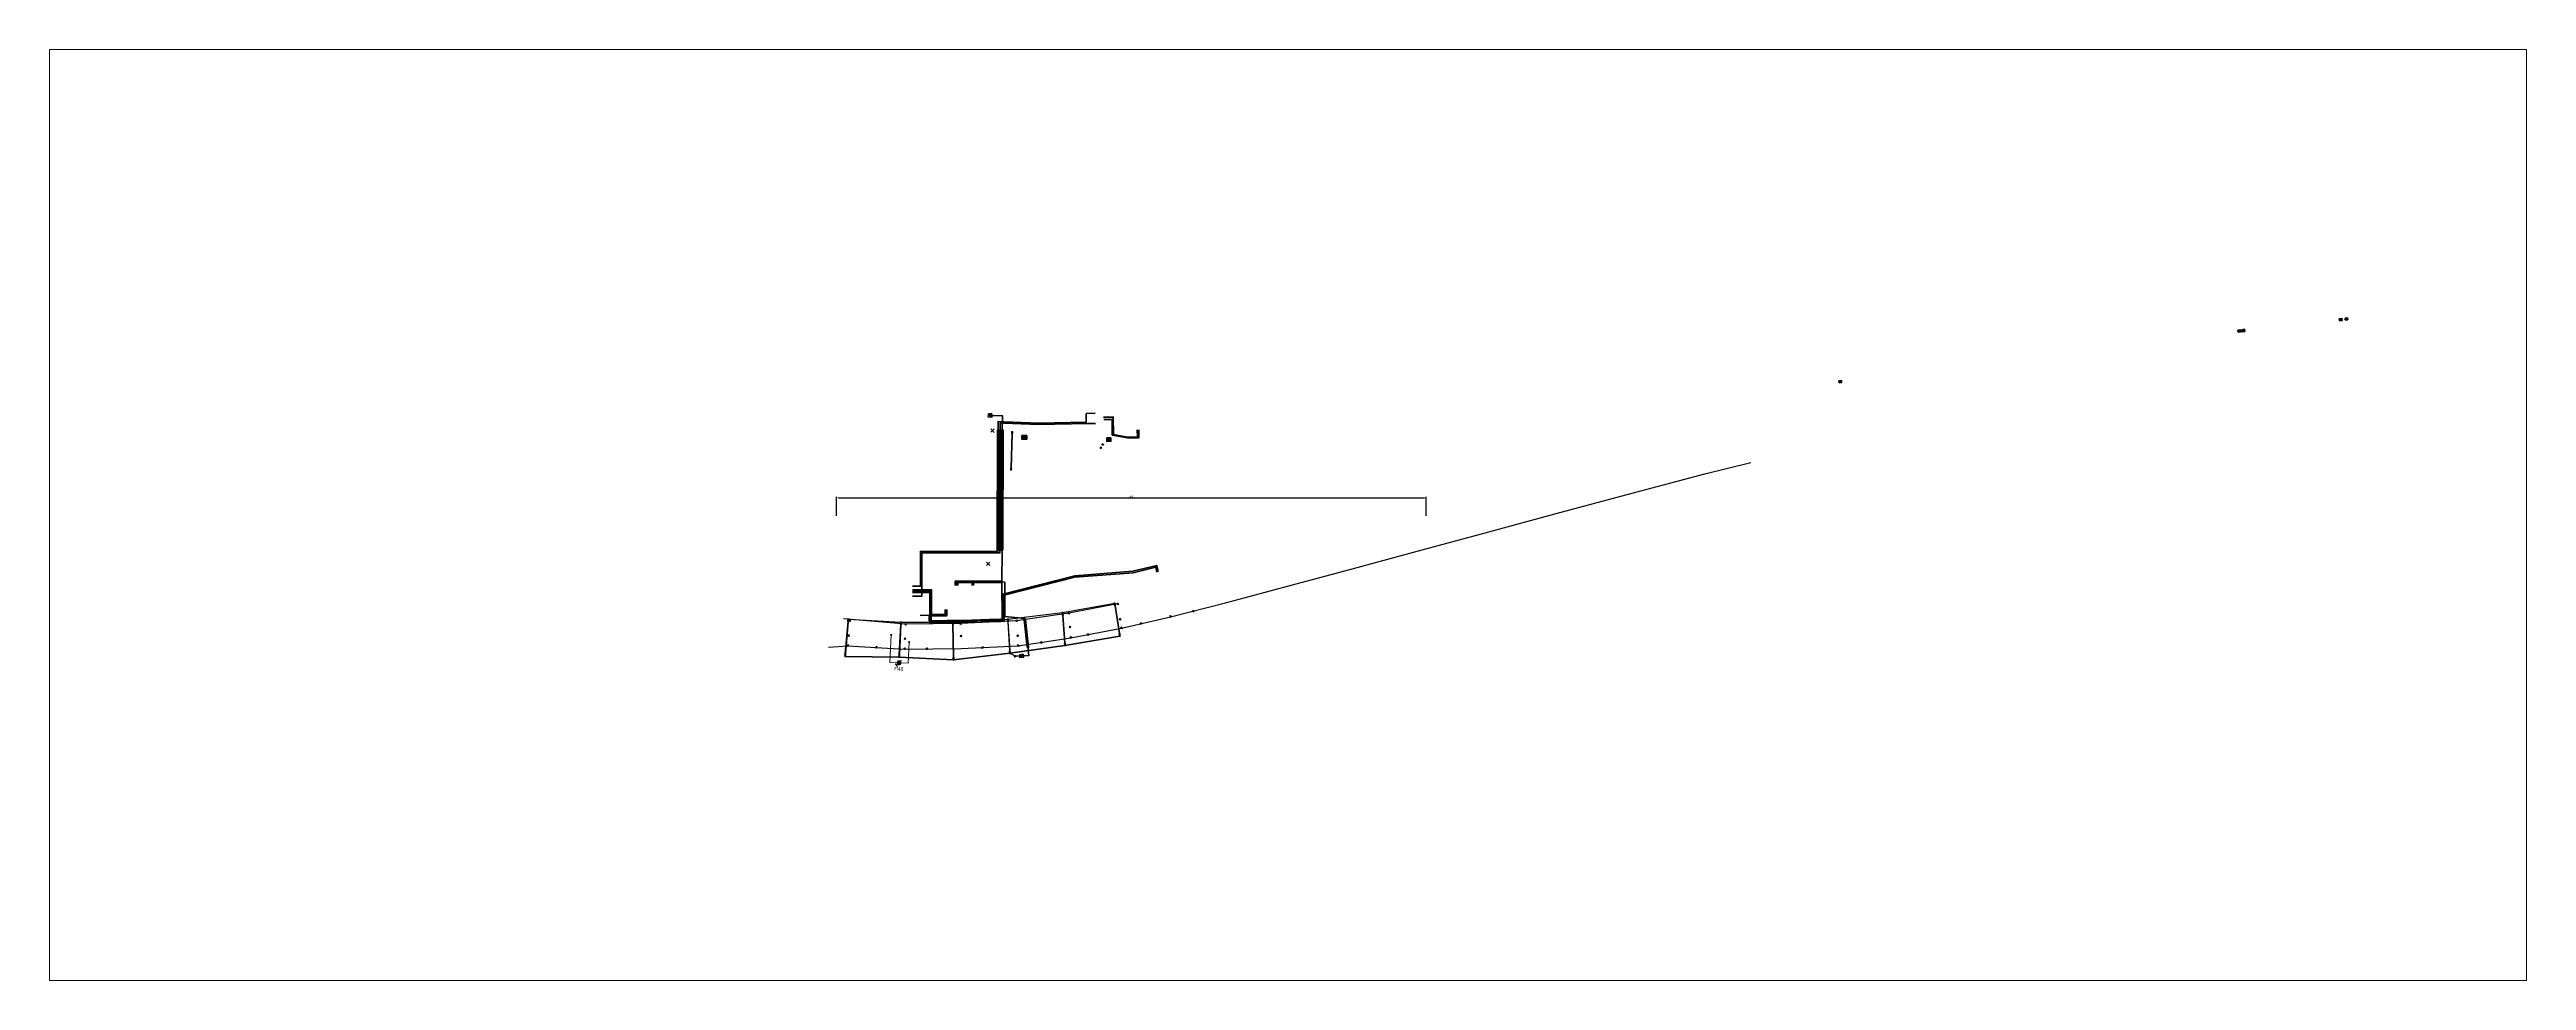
# Paper-space layout 'ОБЩИЙ' of a CAD drawing. Header units: metres. Extents: x -1141 to 2391, y -372 to 957.
# The model-space entities are those that its viewports show. They can reach past a viewport. Long polylines and large blocks are cut down to what shows.
import ezdxf
from ezdxf.lldxf.tags import DXFTag

# ---------------------------------------------------------------- set-up
doc = ezdxf.new("R2010")
doc.units = ezdxf.units.M
doc.header["$PDMODE"] = 32
doc.header["$PDSIZE"] = 0.4
for name, pattern in [('$AUDIT_BAD_LTYPE1', [0]), ('CONTINOUS', [0]), ('Cплошная', [0])]:
    doc.linetypes.add(name, pattern=pattern)
for name, color, linetype in [('32_Пикеты', 252, 'Continuous'), ('РАМКА', 7, 'Continuous'), ('С-ПС_блок', 7, 'Continuous')]:
    doc.layers.add(name, color=color, linetype=linetype)
for name, color, linetype, lineweight in [('_ПР_КС_Демонтаж', 1, 'Continuous', 30), ('_ПР_КС_Номер разъединителя', 1, 'Continuous', 13), ('_ПР_КС_Разъединитель', 1, 'Continuous', 15), ('МГТ_Консоль опоры КС', 1, 'Continuous', 40), ('МГТ_КС_ВЛ-10(6) кВ_ПР', 5, 'ВЛ ДПР', 40), ('МГТ_КС_Опора КС металл.', 7, 'Continuous', 15), ('МГТ_КС_Опора КС металл.ПР', 1, 'Continuous', 15), ('МГТ_КС_Ригель жп ПР', 1, 'Continuous', 20), ('МГТ_НВК_В1_СЕТЬ', 160, 'B1', 60), ('МГТ_НВК_В2_Сеть', 150, '$AUDIT_BAD_LTYPE1', 40), ('МГТ_ШУЭС', 250, 'Continuous', 5), ('МГТ_ЭС', 1, 'WK', 80), ('МГТ_ЭС_ВЛ-04 кВ', 7, 'Continuous', 30), ('МГТ_ЭС_ВЛ-10(6) кВ', 7, 'ВЛ ДПР', 30), ('МГТ_ЭС_ВЛ-10(6) кВ_ПР', 1, 'ЖДК_ВЛ2', 30), ('МГТ_ЭС_КЛ-04 кВ', 1, '2ПRКабельная_линия', 40), ('МГТ_ЭС_КЛ_10 кВ', 1, '2ПRКабельная_линия', 40), ('МГТ_ЭС_Опора ВЛ ж.б.', 1, 'Continuous', 15), ('МГТ_ЭС_Тр-ые подстанции', 7, 'Continuous', 40), ('МГТ_ЭС_Трансформаторная подстанция', 5, 'Continuous', 30)]:
    doc.layers.add(name, color=color, linetype=linetype, lineweight=lineweight)
doc.layers.get('МГТ_НВК_В1_СЕТЬ').off()
doc.styles.add('1409_тхт0', font='calibri.ttf', dxfattribs={"width": 0.8, "oblique": 7})
doc.styles.add('ROMANS', font='ROMANS.shx', dxfattribs={"width": 0.6, "height": 4})
doc.styles.get("Standard").update_dxf_attribs({"font": 'arial.ttf'})
doc.styles.add('Р-131', font='P131.ttf')
doc.styles.add('ТипЛин', font='')
doc.styles.add('ЭС_', font='simplex.shx', dxfattribs={"width": 0.5, "oblique": 15})
doc.styles.get('ТипЛин').set_extended_font_data('GOST type B')
doc.linetypes.add('2ПRКабельная_линия', pattern='A,2,-1,["WК",ROMANS,S=0.1,R=0,X=-0.8,Y=-0.2],-0.25', length=3.25)
doc.linetypes.add('B1', pattern='A,16.258147,-2.141853,["В1",1409_тхт0,S=3,R=0,X=0,Y=-1.5],-6.426757,15.173243', length=40)
doc.linetypes.add('WK', pattern='A,50,-2,[" WK ",Standard,S=4,R=0,X=4,Y=-2],-25', length=77)
doc.linetypes.add('ВЛ ДПР', pattern='A,20,-2,["WL",ТипЛин,S=2,R=0,X=-1.2,Y=-1],-3,10', length=35)
doc.linetypes.add('ЖДК_ВЛ2', pattern='A,15.3,-2.35,["WL",Standard,S=1,R=0,X=-1.2,Y=-0.5],-2.35', length=20)
tags = doc.linetypes.add('КС_ВЛ-0.4 по КС', pattern='A,1.2,-0.2,["WL-0.4",ЭС_,S=0.1,R=0,X=-0.1,Y=-0.05],-0.5', length=1.9).pattern_tags.tags
tags[6] = DXFTag(74, 10)
doc.linetypes.add('ферма', pattern='A,1e-07,-0.5,[131,ltypeshp.shx,S=0.5,R=0,X=-0.5,Y=0],-1,[131,ltypeshp.shx,S=0.5,R=180,X=0.5,Y=0],-1e-07,[130,ltypeshp.shx,S=1.5,R=90,X=-0.5,Y=0.5],-1e-07,[130,ltypeshp.shx,S=1.5,R=90,X=-0.5,Y=-0.5],-0.5', length=2)
doc.dimstyles.new('ISO-25', dxfattribs={"dimtxt": 2.5, "dimasz": 2.5, "dimexe": 1.25, "dimexo": 0.625, "dimtad": 1, "dimtxsty": 'Standard', "dimcen": 2.5, "dimadec": 0, "dimazin": 0, "dimtfac": 1, "dimtmove": 0, "dimatfit": 3, "dimfxl": 1, "dimarcsym": 0})

# ---------------------------------------------------------------- blocks, each defined once
blk = doc.blocks.new('*D288')
at = {"layer": '32_Пикеты', "color": 0, "linetype": 'Continuous', "lineweight": -2, "transparency": 16777216}
for p, q in [((-18.9, 291.3), (-18.9, 318.4)), ((822.1, 291.3), (822.1, 318.4)), ((-16.4, 317.1), (819.6, 317.1))]:
    blk.add_line(p, q, dxfattribs=at)
at = {"layer": '32_Пикеты', "color": 0, "linetype": 'Continuous', "transparency": 16777216}
for points in [[(-16.4, 317.6), (-16.4, 316.7), (-18.9, 317.1)], [(819.6, 317.6), (819.6, 316.7), (822.1, 317.1)]]:
    blk.add_solid(points, dxfattribs=at)
at = {"layer": 'Defpoints', "color": 0, "linetype": 'Continuous', "transparency": 16777216}
for p in [(-18.9, 290.7), (822.1, 317.1), (822.1, 290.7)]:
    blk.add_point(p, dxfattribs=at)
at = {"layer": '32_Пикеты', "color": 0, "linetype": 'Continuous', "transparency": 16777216, "insert": (401.6, 319), "char_height": 2.5, "attachment_point": 5}
blk.add_mtext('841', dxfattribs=at)
blk = doc.blocks.new('ПГ')
at = {"layer": 'МГТ_НВК_В2_Сеть'}
h = blk.add_hatch(dxfattribs=at)
h.set_pattern_fill('ANGLE', color=256)
h.set_pattern_definition([(0, (0, 0), (0, 6.985), [5.08, -1.905]), (90, (0, 0), (-6.985, 4e-16), [5.08, -1.905])])
h.paths.add_polyline_path([(3316681.6, 259090.5), (3316681.6, 259089, 0.032667), (3316681.7, 259089, 0.936732)])
blk = doc.blocks.new('опора_1')
at = {"layer": 'МГТ_КС_Опора КС металл.'}
for points in [[(3529.7, -11586.6), (3529.7, -11587.1), (3530.2, -11587.1), (3530.2, -11586.6), (3529.7, -11586.6)], [(3529.7, -11586.6), (3530.2, -11587.1)], [(3529.7, -11587.1), (3530.2, -11586.6)]]:
    blk.add_lwpolyline(points, dxfattribs=at)
blk = doc.blocks.new('Трансформаторная подстанция')
at = {"linetype": 'Continuous'}
h = blk.add_hatch(color=256, dxfattribs=at)
h.dxf.hatch_style = 1
h.paths.add_polyline_path([(168175.4, -2359915.7), (168172.3, -2359911.1), (168170.5, -2359916.3)])
blk.add_lwpolyline([(168175.4, -2359915.7), (168170.5, -2359916.3), (168169.9, -2359911.4), (168174.8, -2359910.8)], close=True, dxfattribs=at)
blk.add_lwpolyline([(168175.4, -2359915.7), (168172.3, -2359911.1), (168170.5, -2359916.3), (168175.4, -2359915.7)], dxfattribs=at)
blk = doc.blocks.new('*U294')
at = {"color": 0, "lineweight": -2}
for p, q in [((-0.2, 15.2), (-1.1, -27.9)), ((0.8, 15.2), (-0.1, -27.9))]:
    blk.add_line(p, q, dxfattribs=at)
at = {"color": 7, "lineweight": -2, "ltscale": 5, "true_color": 0xffffff, "const_width": 1.7}
for points in [[(0.3, 15.2), (0.4, 17.7)], [(-0.6, -30.4), (-0.6, -27.9)]]:
    blk.add_lwpolyline(points, dxfattribs=at)
at = {"color": 0, "lineweight": -2}
for points in [[(-0.5, 15.2), (1.2, 15.2), (1.2, 17.7), (-0.5, 17.7)], [(-1.5, -30.4), (0.2, -30.4), (0.3, -27.9), (-1.4, -27.9)]]:
    blk.add_lwpolyline(points, close=True, dxfattribs=at)
blk = doc.blocks.new('*U295')
at = {"color": 0, "lineweight": -2}
for p, q in [((0.4, 15.2), (-2.3, -31.1)), ((1.4, 15.1), (-1.3, -31.2))]:
    blk.add_line(p, q, dxfattribs=at)
at = {"color": 7, "lineweight": -2, "ltscale": 5, "true_color": 0xffffff, "const_width": 1.7}
for points in [[(0.9, 15.2), (1, 17.6)], [(-1.9, -33.6), (-1.8, -31.1)]]:
    blk.add_lwpolyline(points, dxfattribs=at)
at = {"color": 0, "lineweight": -2}
for points in [[(0, 15.2), (1.7, 15.1), (1.9, 17.6), (0.2, 17.7)], [(-2.8, -33.6), (-1.1, -33.7), (-0.9, -31.2), (-2.6, -31.1)]]:
    blk.add_lwpolyline(points, close=True, dxfattribs=at)
blk = doc.blocks.new('*U296')
at = {"color": 0, "lineweight": -2}
for p, q in [((-1.1, 15.1), (0.7, -31.5)), ((-0.1, 15.2), (1.7, -31.4))]:
    blk.add_line(p, q, dxfattribs=at)
at = {"color": 7, "lineweight": -2, "ltscale": 5, "true_color": 0xffffff, "const_width": 1.7}
for points in [[(-0.6, 15.2), (-0.7, 17.7)], [(1.3, -33.9), (1.2, -31.4)]]:
    blk.add_lwpolyline(points, dxfattribs=at)
at = {"color": 0, "lineweight": -2}
for points in [[(-1.4, 15.1), (0.3, 15.2), (0.2, 17.7), (-1.5, 17.6)], [(0.5, -34), (2.2, -33.9), (2.1, -31.4), (0.4, -31.5)]]:
    blk.add_lwpolyline(points, close=True, dxfattribs=at)
blk = doc.blocks.new('*U297')
at = {"color": 0, "lineweight": -2}
for p, q in [((-1.7, 14.6), (1.8, -26.9)), ((-0.8, 14.7), (2.8, -26.8))]:
    blk.add_line(p, q, dxfattribs=at)
at = {"color": 7, "lineweight": -2, "ltscale": 5, "true_color": 0xffffff, "const_width": 1.7}
for points in [[(-1.2, 14.6), (-1.5, 17.1)], [(2.5, -29.3), (2.3, -26.8)]]:
    blk.add_lwpolyline(points, dxfattribs=at)
at = {"color": 0, "lineweight": -2}
for points in [[(-2.1, 14.6), (-0.4, 14.7), (-0.6, 17.2), (-2.3, 17.1)], [(1.7, -29.4), (3.3, -29.3), (3.1, -26.8), (1.4, -26.9)]]:
    blk.add_lwpolyline(points, close=True, dxfattribs=at)
blk = doc.blocks.new('*U298')
at = {"color": 0, "lineweight": -2}
for p, q in [((-3.1, 14.4), (4.1, -25.4)), ((-2.1, 14.6), (5.1, -25.2))]:
    blk.add_line(p, q, dxfattribs=at)
at = {"color": 7, "lineweight": -2, "ltscale": 5, "true_color": 0xffffff, "const_width": 1.7}
for points in [[(-2.6, 14.5), (-3.1, 16.9)], [(5, -27.7), (4.6, -25.3)]]:
    blk.add_lwpolyline(points, dxfattribs=at)
at = {"color": 0, "lineweight": -2}
for points in [[(-3.4, 14.3), (-1.8, 14.6), (-2.2, 17.1), (-3.9, 16.8)], [(4.2, -27.9), (5.8, -27.6), (5.4, -25.1), (3.7, -25.4)]]:
    blk.add_lwpolyline(points, close=True, dxfattribs=at)
blk = doc.blocks.new('*U299')
at = {"color": 0, "lineweight": -2}
for p, q in [((-2, 14.6), (2, -25.3)), ((-1, 14.7), (3, -25.2))]:
    blk.add_line(p, q, dxfattribs=at)
at = {"color": 7, "lineweight": -2, "ltscale": 5, "true_color": 0xffffff, "const_width": 1.7}
for points in [[(-1.5, 14.6), (-1.7, 17.1)], [(2.8, -27.8), (2.5, -25.3)]]:
    blk.add_lwpolyline(points, dxfattribs=at)
at = {"color": 0, "lineweight": -2}
for points in [[(-2.3, 14.5), (-0.6, 14.7), (-0.9, 17.2), (-2.6, 17)], [(1.9, -27.9), (3.6, -27.7), (3.4, -25.2), (1.7, -25.4)]]:
    blk.add_lwpolyline(points, close=True, dxfattribs=at)
blk = doc.blocks.new('*U300')
at = {"color": 0, "lineweight": -2}
for p, q in [((1.2, -1.2), (-1.2, 1.2)), ((-1.2, -1.2), (1.2, 1.2))]:
    blk.add_line(p, q, dxfattribs=at)
blk = doc.blocks.new('_Опора')
h = blk.add_hatch(color=256)
edge = h.paths.add_edge_path()
edge.add_arc((168130.5, -2359878), 0.442, 9.3824, 369.3824)
edge = h.paths.add_edge_path(flags=16)
edge.add_arc((168130.5, -2359878), 0.203, 9.3824, 369.3824)
h = blk.add_hatch(color=0)
edge = h.paths.add_edge_path()
edge.add_arc((168130.5, -2359878), 0.125, 0, 360)
at = {"color": 0}
for radius in [0.52, 0.125]:
    blk.add_circle((168130.5, -2359878), radius, dxfattribs=at)
blk = doc.blocks.new('*U303')
at = {"layer": 'МГТ_ЭС', "linetype": 'Cплошная', "lineweight": 35}
blk.add_hatch(color=1, dxfattribs=at).paths.add_polyline_path([(-22, 38.8), (-23.8, 37.9), (-3.1, -0.5), (-1.3, 0.5)])
at = {"layer": 'МГТ_ЭС', "color": 1, "linetype": 'Cплошная', "lineweight": 35}
for p, q in [((-22, 38.8), (-21.2, 39.3)), ((-23.8, 37.9), (-24.7, 37.4)), ((-23.8, 37.9), (-22, 38.8)), ((-3.1, -0.5), (-23.8, 37.9)), ((-22, 38.8), (-1.3, 0.5)), ((-1.3, 0.5), (-3.1, -0.5)), ((-1.3, 0.5), (-0.4, 0.9)), ((-3.1, -0.5), (-3.9, -1))]:
    blk.add_line(p, q, dxfattribs=at)
blk = doc.blocks.new('*U304')
at = {"layer": 'МГТ_ЭС', "linetype": 'Cплошная', "lineweight": 35}
blk.add_hatch(color=1, dxfattribs=at).paths.add_polyline_path([(-91.2, 166.9), (-92.9, 166), (-3.1, -0.5), (-1.3, 0.5)])
at = {"layer": 'МГТ_ЭС', "color": 1, "linetype": 'Cплошная', "lineweight": 35}
for p, q in [((-92.9, 166), (-93.8, 165.5)), ((-92.9, 166), (-91.2, 166.9)), ((-3.1, -0.5), (-92.9, 166)), ((-91.2, 166.9), (-90.3, 167.4)), ((-91.2, 166.9), (-1.3, 0.5)), ((-1.3, 0.5), (-3.1, -0.5)), ((-1.3, 0.5), (-0.4, 0.9)), ((-3.1, -0.5), (-3.9, -1))]:
    blk.add_line(p, q, dxfattribs=at)
blk = doc.blocks.new('*U306')
at = {"layer": 'С-ПС_блок', "linetype": 'CONTINOUS', "lineweight": -2}
h = blk.add_hatch(color=0, dxfattribs=at)
h.dxf.hatch_style = 1
h.paths.add_polyline_path([(22.1, 23.4, 1), (22.6, 22, 1)])
h = blk.add_hatch(color=0, dxfattribs=at)
h.dxf.hatch_style = 1
h.paths.add_polyline_path([(-10.2, -1.9, 1), (-8.8, -5.6, 1)])
h = blk.add_hatch(color=0, dxfattribs=at)
h.dxf.hatch_style = 1
h.paths.add_polyline_path([(23.2, -4.1, 1), (23.7, -5.5, 1)])
at = {"color": 0, "linetype": 'CONTINOUS', "lineweight": -2}
for points in [[(-15.1, -4), (-13.1, 0.6)], [(-4.9, -5.7), (-14.1, -1.7)]]:
    blk.add_lwpolyline(points, dxfattribs=at)
at = {"layer": 'С-ПС_блок', "color": 0, "linetype": 'CONTINOUS', "lineweight": -2}
for points in [[(-10.6, -0.9), (-14.2, 8.4), (22.3, 22.7)], [(-8.4, -6.5), (-4.7, -15.8), (23.4, -4.8)]]:
    blk.add_lwpolyline(points, dxfattribs=at)
for centre, radius in [((22.3, 22.7), 0.75), ((-9.5, -3.7), 3), ((-9.5, -3.7), 2), ((23.4, -4.8), 0.75)]:
    blk.add_circle(centre, radius, dxfattribs=at)
blk = doc.blocks.new('*U307')
at = {"color": 0, "lineweight": -2}
for p, q in [((-0.6, -13), (-0.3, 36.9)), ((0.4, -13), (0.7, 36.9))]:
    blk.add_line(p, q, dxfattribs=at)
at = {"color": 7, "lineweight": -2, "ltscale": 5, "true_color": 0xffffff, "const_width": 1.7}
for points in [[(0.2, 39.4), (0.2, 36.9)], [(-0.1, -13), (-0.1, -15.5)]]:
    blk.add_lwpolyline(points, dxfattribs=at)
at = {"color": 0, "lineweight": -2}
for points in [[(1, 39.4), (-0.7, 39.4), (-0.7, 36.9), (1, 36.9)], [(0.8, -13), (-0.9, -13), (-0.9, -15.5), (0.8, -15.5)]]:
    blk.add_lwpolyline(points, close=True, dxfattribs=at)

msp = doc.modelspace()

# ---------------------------------------------------------------- hatches: boundary and pattern name
at = {"layer": 'МГТ_ШУЭС', "linetype": 'ByBlock'}
h = msp.add_hatch(dxfattribs=at)
h.set_pattern_fill('ANGLE', color=256)
h.set_pattern_definition([(48.931164, (9.5574, 13.8104), (-5.266137, 4.5889024), [5.08, -1.905]), (138.931164, (9.5574, 13.8104), (-4.5889024, -5.266137), [5.08, -1.905])])
h.paths.add_polyline_path([(11131.3, -5014.5), (11132.8, -5015.8), (11135.4, -5012.8)])
h = msp.add_hatch(dxfattribs=at)
h.set_pattern_fill('ANGLE', color=256)
h.set_pattern_definition([(48.931164, (12.3534, -5.25), (-5.266137, 4.5889024), [5.08, -1.905]), (138.931164, (12.3534, -5.25), (-4.5889024, -5.266137), [5.08, -1.905])])
h.paths.add_polyline_path([(11135, -5025), (11136.5, -5026.3), (11139.1, -5023.3)])
at = {"layer": 'МГТ_ЭС_Тр-ые подстанции'}
h = msp.add_hatch(color=256, dxfattribs=at)
h.dxf.hatch_style = 1
h.paths.add_polyline_path([(11332.9, -4607.5), (11334.5, -4607.6), (11333.3, -4609)])
h = msp.add_hatch(color=256, dxfattribs=at)
h.dxf.hatch_style = 1
h.paths.add_polyline_path([(11330.4, -4610.8), (11332.1, -4610.9), (11331, -4612.4)])
h = msp.add_hatch(color=256, dxfattribs=at)
h.dxf.hatch_style = 1
h.paths.add_polyline_path([(11286.2, -4668.5), (11288, -4668.7), (11286.9, -4670.2)])
h = msp.add_hatch(color=256, dxfattribs=at)
h.dxf.hatch_style = 1
h.paths.add_polyline_path([(11288, -4666.2), (11289.7, -4666.4), (11288.6, -4667.9)])
h = msp.add_hatch(color=256, dxfattribs=at)
h.dxf.hatch_style = 1
h.paths.add_polyline_path([(11115.2, -4899), (11116.9, -4899.1), (11115.9, -4900.5)])
h = msp.add_hatch(color=256, dxfattribs=at)
h.dxf.hatch_style = 1
h.paths.add_polyline_path([(10782.8, -5304.7), (10784.9, -5302.6), (10785.5, -5305.4)])
h = msp.add_hatch(color=256, dxfattribs=at)
h.dxf.hatch_style = 1
h.paths.add_polyline_path([(10739.7, -5347.3), (10742.2, -5344.8), (10742.7, -5347.8)])

# ---------------------------------------------------------------- linework, layer by layer
at = {"layer": 'МГТ_Консоль опоры КС'}
for p, q in [((10872.3, -5382.5), (10871.5, -5382)), ((10891.7, -5396.1), (10890.9, -5395.6)), ((10851.3, -5414.2), (10850.5, -5413.5)), ((10869.5, -5429.1), (10868.7, -5428.5)), ((10827.8, -5445.5), (10827, -5444.9)), ((10802.1, -5475.3), (10801.4, -5474.6)), ((10846.3, -5461.3), (10845.5, -5460.7)), ((10821.7, -5493.6), (10821, -5492.9)), ((10776.5, -5502.1), (10775.8, -5501.4)), ((10748.9, -5527.6), (10748.2, -5526.9)), ((10793.7, -5520.2), (10793, -5519.5)), ((10766.6, -5547.6), (10765.9, -5546.9))]:
    msp.add_line(p, q, dxfattribs=at)
at = {"layer": 'МГТ_КС_ВЛ-10(6) кВ_ПР'}
msp.add_lwpolyline([(10766.2, -5547.3), (10793.4, -5519.9), (10821.4, -5493.2), (10845.9, -5461), (10869.1, -5428.8), (10891.3, -5395.9)], dxfattribs=at)
at = {"layer": 'МГТ_КС_Ригель жп ПР', "linetype": 'ферма'}
for points in [[(10733.7, -5351.2), (10751.2, -5369)], [(10873.3, -5383.3), (10889.9, -5394.8)], [(10852.3, -5414.9), (10867.8, -5427.7)], [(10828.7, -5446.4), (10844.6, -5459.8)], [(10803, -5476.1), (10820.1, -5492)], [(10777.3, -5503), (10792.2, -5518.6)], [(10749.7, -5528.6), (10765.1, -5545.9)]]:
    msp.add_lwpolyline(points, dxfattribs=at)
at = {"layer": 'МГТ_ЭС_ВЛ-04 кВ', "linetype": 'КС_ВЛ-0.4 по КС', "ltscale": 15}
msp.add_lwpolyline([(10745.9, -5529.4), (10779.5, -5500), (10806.2, -5471.4), (10832.3, -5441.3), (10854.1, -5410.6), (10873.4, -5380.9)], dxfattribs=at)
at = {"layer": 'МГТ_ЭС_ВЛ-04 кВ', "color": 5, "linetype": 'КС_ВЛ-0.4 по КС', "ltscale": 15}
msp.add_lwpolyline([(10748.6, -5527.3), (10776.1, -5501.7), (10801.8, -5474.9), (10827.4, -5445.2), (10850.9, -5413.8), (10871.9, -5382.3)], dxfattribs=at)
at = {"layer": 'МГТ_ЭС_ВЛ-10(6) кВ'}
msp.add_lwpolyline([(10753.2, -5551.4), (10762.1, -5540.7), (10791.7, -5513.1), (10819.4, -5483.8), (10846.2, -5453.1), (10868, -5422.1), (10888, -5391.1), (10906.4, -5360.3), (10926.4, -5325.1), (10950.3, -5281.7), (10971.8, -5242.3), (10992.9, -5203.3), (11017.1, -5159.2), (11043.6, -5110.8), (11070, -5062.5), (11096.5, -5014.5), (11113.4, -4985.5)], dxfattribs=at)
at = {"layer": 'МГТ_ЭС_ВЛ-10(6) кВ_ПР'}
msp.add_lwpolyline([(10852.3, -5457.2), (10850, -5459.8), (10845.9, -5461)], dxfattribs=at)
at = {"layer": 'МГТ_ЭС_КЛ-04 кВ', "color": 230, "ltscale": 3}
msp.add_line((10790.1, -5444.9), (10792.3, -5447), dxfattribs=at)
at = {"layer": 'МГТ_ЭС_КЛ-04 кВ', "ltscale": 3}
msp.add_line((10791.6, -5444.8), (10793, -5446.2), dxfattribs=at)
for points in [[(10770.5, -5296.1), (10775.3, -5291.1), (10784.4, -5299.7), (10792.7, -5293.7), (10797.5, -5288.6), (10793.8, -5285.1)], [(10771.9, -5297.3), (10776, -5292.9), (10784.1, -5300.5), (10793.1, -5294.1), (10798.6, -5288.3), (10794.5, -5284.4)], [(10766.6, -5481.1), (10775.1, -5472.2), (10790.8, -5487.2), (10794.4, -5483.3), (10799, -5478.4), (10805.8, -5471.1), (10811.3, -5465.2), (10819.5, -5456), (10825, -5449.9), (10826.5, -5448.1), (10813.2, -5435.3), (10838.8, -5389.9), (10865.2, -5357.8), (10873.5, -5343.4), (10876.6, -5345.2)], [(10782.2, -5488.4), (10786.5, -5483.8), (10789.3, -5486.5), (10790.7, -5485.1), (10793.3, -5482.3), (10797.9, -5477.4), (10804.7, -5470), (10810.1, -5464.2), (10818.4, -5455), (10823.9, -5448.9), (10824.5, -5448.2), (10805.6, -5430.2), (10783.9, -5452.9), (10785.3, -5454.3)], [(10853.9, -5455.3), (10856.4, -5452.3), (10835.3, -5436.1), (10824.5, -5445.5), (10806.7, -5428.4), (10782.8, -5453.2), (10784.7, -5455)], [(10766.4, -5480.9), (10775.1, -5471.8), (10787.3, -5483.5), (10795.5, -5475), (10792.2, -5471.9)]]:
    msp.add_lwpolyline(points, dxfattribs=at)
at = {"layer": 'МГТ_ЭС_КЛ-04 кВ', "color": 230, "ltscale": 3}
for points in [[(10784, -5455.7), (10781.8, -5453.6), (10804.9, -5429.5), (10789.8, -5414.9), (10726.5, -5354), (10720.1, -5347.6), (10714.6, -5352.9)], [(10765.5, -5480), (10774.7, -5470.4), (10790.7, -5485.8), (10793.7, -5482.6), (10798.3, -5477.7), (10805.1, -5470.4), (10810.5, -5464.5), (10818.8, -5455.3), (10824.3, -5449.2), (10825.2, -5448.2), (10811.9, -5435.5), (10838, -5389.3), (10864.4, -5357.2), (10873.1, -5342), (10877.1, -5344.3)], [(10765.3, -5479.8), (10774.7, -5470), (10787.3, -5482.1), (10794, -5475.1), (10791.5, -5472.6)]]:
    msp.add_lwpolyline(points, dxfattribs=at)
at = {"layer": 'МГТ_ЭС_КЛ_10 кВ', "ltscale": 3}
for points in [[(10763.3, -5477.9), (10767.2, -5473.9), (10749.3, -5456.6), (10787.5, -5416.9), (10720.7, -5352.5), (10723.8, -5349.7), (10741.5, -5332.7), (10764.7, -5307.6), (10760.1, -5303.2), (10764.5, -5298.5)], [(10768.5, -5482.9), (10773.1, -5478.2), (10750.7, -5456.6), (10789.3, -5416.5), (10722.6, -5352.2), (10724.5, -5350.5), (10742.2, -5333.4), (10766, -5307.4), (10769.8, -5303.4)]]:
    msp.add_lwpolyline(points, dxfattribs=at)
at = {"layer": 'МГТ_ЭС_Тр-ые подстанции'}
for points in [[(11329.8, -4611.6), (11330.9, -4610), (11332.1, -4610.9), (11331, -4612.4)], [(11332.3, -4608.2), (11333.5, -4606.8), (11334.5, -4607.6), (11333.3, -4609)], [(11332.9, -4607.5), (11334.5, -4607.6), (11333.3, -4609)], [(11330.4, -4610.8), (11332.1, -4610.9), (11331, -4612.4)], [(11285.6, -4669.3), (11286.8, -4667.8), (11288, -4668.7), (11286.9, -4670.2)], [(11286.2, -4668.5), (11288, -4668.7), (11286.9, -4670.2)], [(11287.4, -4667), (11288.5, -4665.5), (11289.7, -4666.4), (11288.6, -4667.9)], [(11288, -4666.2), (11289.7, -4666.4), (11288.6, -4667.9)], [(11114.7, -4899.7), (11115.8, -4898.3), (11116.9, -4899.1), (11115.9, -4900.5)], [(11115.2, -4899), (11116.9, -4899.1), (11115.9, -4900.5)], [(10782.8, -5304.7), (10784.9, -5302.6), (10786.6, -5304.3), (10784.5, -5306.4)], [(10782.8, -5304.7), (10784.9, -5302.6), (10785.5, -5305.4)], [(10784.5, -5312.7), (10784.9, -5312.3), (10785.4, -5312.8), (10785.1, -5313.2)], [(10739.7, -5347.3), (10742.2, -5344.8), (10744, -5346.6), (10741.5, -5349.1)], [(10739.7, -5347.3), (10742.2, -5344.8), (10742.7, -5347.8)]]:
    msp.add_lwpolyline(points, close=True, dxfattribs=at)
at = {"layer": 'МГТ_ЭС_Тр-ые подстанции', "color": 1}
msp.add_lwpolyline([(10784.3, -5309.6), (10784.7, -5309.9), (10784.2, -5310.5), (10783.8, -5310.2)], close=True, dxfattribs=at)

# ---------------------------------------------------------------- block references
at = {"layer": '_ПР_КС_Демонтаж'}
for p, xscale, yscale, zscale, rotation in [((10914.6, -5345.8, 0), 0.4999999999999993, 0.4999999999999993, 0.4999999999999993, 240.4300842688499), ((10906.2, -5360.2), 0.4999999999999998, 0.4999999999999998, 0.4999999999999998, 146.9679575347884), ((10873.6, -5381), 0.4999999999999998, 0.4999999999999998, 0.4999999999999998, 326.9179067218035), ((10882.7, -5387.4), 0.4999999999999996, 0.4999999999999996, 0.4999999999999996, 324.9389513066998), ((10895.4, -5378.8), 0.4999999999999994, 0.4999999999999994, 0.4999999999999994, 59.15661545573366), ((10887.8, -5391), 0.4999999999999997, 0.4999999999999997, 0.4999999999999997, 327.0284870358003), ((10854.3, -5410.8), 0.4999999999999998, 0.4999999999999998, 0.4999999999999998, 320.3884732140459), ((10862, -5417.1), 0.4999999999999997, 0.4999999999999997, 0.4999999999999997, 140.475218472355), ((10867.8, -5421.9), 0.4999999999999996, 0.4999999999999996, 0.4999999999999996, 141.9689326967699), ((10874.8, -5411.6), 0.4999999999999994, 0.4999999999999994, 0.4999999999999994, 237.157901985089), ((10855.8, -5439.5), 0.4999999999999995, 0.4999999999999995, 0.4999999999999995, 234.9517416788624), ((10832.5, -5441.4), 0.4999999999999999, 0.4999999999999999, 0.4999999999999999, 319.5696041564012), ((10840.7, -5448.4), 0.4999999999999996, 0.4999999999999996, 0.4999999999999996, 139.6387482880081), ((10846.1, -5453), 0.4999999999999996, 0.4999999999999996, 0.4999999999999996, 139.1192255383921), ((10806.4, -5471.6), 0.5, 0.5, 0.5, 136.599953671482), ((10829.5, -5472.3), 0.4999999999999995, 0.4999999999999995, 0.4999999999999995, 133.5315822791102), ((10812.8, -5477.6), 0.4999999999999996, 0.4999999999999996, 0.4999999999999996, 136.7301569477717), ((10779.6, -5500.3), 0.5, 0.5, 0.5, 310.7769294008023), ((10786.6, -5507.7), 0.4999999999999996, 0.4999999999999996, 0.4999999999999996, 133.5315822791102), ((10802.7, -5501.4), 0.4999999999999995, 0.4999999999999995, 0.4999999999999995, 133.5315822791102), ((10750.1, -5527.2), 0.5, 0.5, 0.5, 310.7769294008023), ((10776.9, -5526.9), 0.4999999999999995, 0.4999999999999995, 0.4999999999999995, 223.0340919934123), ((10791.5, -5512.9), 0.4999999999999996, 0.4999999999999996, 0.4999999999999996, 136.7301569477717), ((10757.2, -5535.2), 0.4999999999999995, 0.4999999999999995, 0.4999999999999995, 311.4911783835046), ((10761.9, -5540.6), 0.5, 0.5, 0.5, 131.8284865162597)]:
    msp.add_blockref('*U300', p, dxfattribs=dict(at, xscale=xscale, yscale=yscale, zscale=zscale, rotation=rotation))
at = {"layer": '_ПР_КС_Демонтаж', "rotation": 135.8069294551395}
for p in [(10722.7, -5360), (10789.2, -5428)]:
    msp.add_blockref('*U300', p, dxfattribs=at)
at = {"layer": '_ПР_КС_Разъединитель', "xscale": 0.4999999999999995, "yscale": 0.4999999999999995, "zscale": 0.4999999999999995, "rotation": 112.1137103395048}
msp.add_blockref('*U306', (10792.6, -5519.1), dxfattribs=at)
at = {"layer": 'МГТ_КС_Опора КС металл.'}
for p, rotation in [((-743.8, -1953.2), 56.61771721363539), ((-290, -665.2), 49.99090317676994), ((-251.1, -555.9), 49.26941464823312), ((-198.8, -480.4), 48.81903608101556), ((0, 0), 46.20238363442169), ((554.6, 1012.5), 40.37935936393176)]:
    msp.add_blockref('опора_1', p, dxfattribs=dict(at, rotation=rotation))
at = {"layer": 'МГТ_КС_Опора КС металл.ПР', "xscale": 0.5, "yscale": 0.5, "zscale": 0.5, "rotation": 44.76817024608435}
for name, p in [('*U307', (10746.7, -5364.4)), ('*U298', (10879.3, -5387.5)), ('*U299', (10858, -5419.6)), ('*U297', (10834.3, -5451.1)), ('*U296', (10808.6, -5481.3)), ('*U294', (10782.5, -5508.5)), ('*U295', (10754.7, -5534.3))]:
    msp.add_blockref(name, p, dxfattribs=at)
at = {"layer": 'МГТ_НВК_В1_СЕТЬ', "xscale": -1.004999999999999, "yscale": 1.005, "zscale": 1.005}
for p, rotation in [((2462463.6, -2278548), 321.6306543615457), ((2157394.3, 2558003.6, 0.1), 54.52417381974496), ((2157362.7, 2557951.8, 0.1), 54.52417381974496)]:
    msp.add_blockref('ПГ', p, dxfattribs=dict(at, rotation=rotation))
at = {"layer": 'МГТ_ЭС', "xscale": 0.4511697925558729, "yscale": 0.4511697925558729, "zscale": 0.4511697925558729}
for name, p, rotation in [('*U304', (10787.7, -5415.9), 17.66842087835024), ('*U304', (10788.7, -5414.8), 17.66842087835023), ('*U304', (10789.8, -5413.7), 17.66842087835023), ('*U303', (10852.6, -5448.3), 24.14149650869116)]:
    msp.add_blockref(name, p, dxfattribs=dict(at, rotation=rotation))
at = {"layer": 'МГТ_ЭС_Опора ВЛ ж.б.', "xscale": 0.9608067370121296, "yscale": 0.9608067370121296, "zscale": 0.9608067370121296, "rotation": 46.20238363442169}
msp.add_blockref('_Опора', (-1737529.4, 1447229.8), dxfattribs=at)
at = {"layer": 'МГТ_ЭС_Трансформаторная подстанция', "linetype": 'CONTINOUS', "xscale": 0.4999999999999999, "yscale": 0.4999999999999999, "zscale": 0.4999999999999999}
for p, rotation in [((766758.8, -915169.3), 215.6500149366789), ((-800124.6, -866666.9), 132.6445292333322)]:
    msp.add_blockref('Трансформаторная подстанция', p, dxfattribs=dict(at, rotation=rotation))

# ---------------------------------------------------------------- texts
at = {"layer": '_ПР_КС_Номер разъединителя', "lineweight": 30, "ltscale": 100, "insert": (10798.2, -5524.9), "char_height": 2.5, "width": 6.904, "attachment_point": 2, "rotation": 43.5529, "style": 'Р-131'}
msp.add_mtext('П48', dxfattribs=at)

psp = doc.layouts.new('ОБЩИЙ')

# ---------------------------------------------------------------- dimensions: what is measured, and where the dimension line sits
at = {"layer": '32_Пикеты', "linetype": 'Continuous'}
dim = psp.add_linear_dim(base=(822.139, 317.142), p1=(-18.861, 290.714), p2=(822.139, 290.714), dimstyle='ISO-25', dxfattribs=at)
dim.commit()
dim.dimension.update_dxf_attribs({"geometry": '*D288', "text_midpoint": (401.639, 319.043)})

# ---------------------------------------------------------------- viewports
at = {"layer": 'РАМКА', "linetype": 'Continuous', "view_twist_angle": 313.7976164}
psp.add_viewport(center=(624.898, 292.537), size=(3532.728, 1328.23467), view_center_point=(3763.253, -11509.419), view_height=664.11734, dxfattribs=at)

doc.saveas('drawing.dxf')
